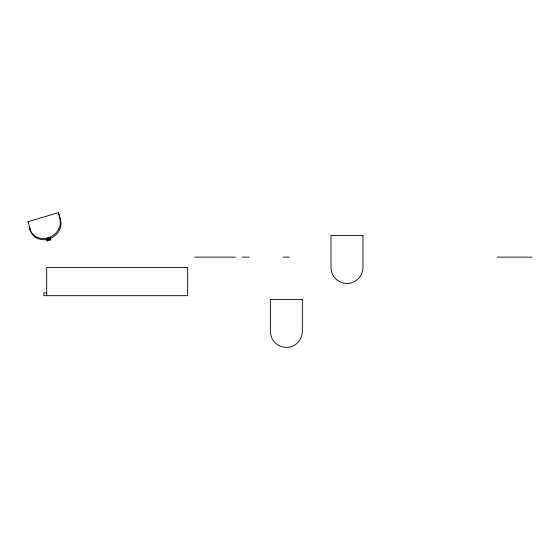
<?xml version="1.0" encoding="UTF-8"?>
<svg xmlns="http://www.w3.org/2000/svg" width="560" height="560" viewBox="0 0 560 560"><rect width="100%" height="100%" fill="white"/><g stroke="black" fill="none" stroke-linecap="round" stroke-linejoin="round"><path stroke-width="0.84" d="M29.722 227.472L30.254 229.754L28 221.732L58.415 212.632L60.676 220.654A15.981 14.056 -28.9 0 1 49.392 238.777A15.981 14.056 -28.9 0 1 30.611 230.972M46.76 240.177L47.656 239.911L48.09 240.695L47.194 240.961L46.361 238.462A15.981 14.056 -28.9 0 0 49.938 237.391L50.771 239.89L49.875 240.156L49.322 238.833A0.938 0.826 -28.9 0 0 48.237 238.287A0.938 0.826 -28.9 0 0 47.53 239.372L47.656 239.911M49.448 239.372L50.344 239.106L50.771 239.89M194.6 257.138L235.438 257.138M242.102 257.138L249.326 257.138M282.982 257.138L289.366 257.138M497.133 257.138L532 257.138M46.704 292.852L43.883 292.852L43.883 295.673L187.684 295.673L187.684 267.477L46.704 267.477L46.704 295.673M58.415 212.632L60.676 220.654M49.322 238.833L49.875 240.156M47.53 239.372L48.09 240.695M46.361 238.462L46.788 239.239M28 221.732L28.651 222.908M49.938 237.391L50.344 239.106M46.928 239.813L47.194 240.961M60.025 219.478A15.981 14.056 -28.9 0 1 48.062 237.825A15.981 14.056 -28.9 0 1 29.61 228.578M50.372 238.175A15.981 14.056 -28.9 0 1 47.243 239.148M47.964 240.149A0.938 0.826 -28.9 0 1 48.664 239.071A0.938 0.826 -28.9 0 1 49.749 239.617M362.957 235.515L331.002 235.515L331.002 267.477A15.981 15.981 0 0 0 346.983 283.451A15.981 15.981 0 0 0 362.957 267.477L362.957 235.515M302.351 299.432L270.396 299.432L270.396 331.387A15.981 15.981 0 0 0 286.377 347.368A15.981 15.981 0 0 0 302.351 331.387L302.351 299.432"/></g></svg>
